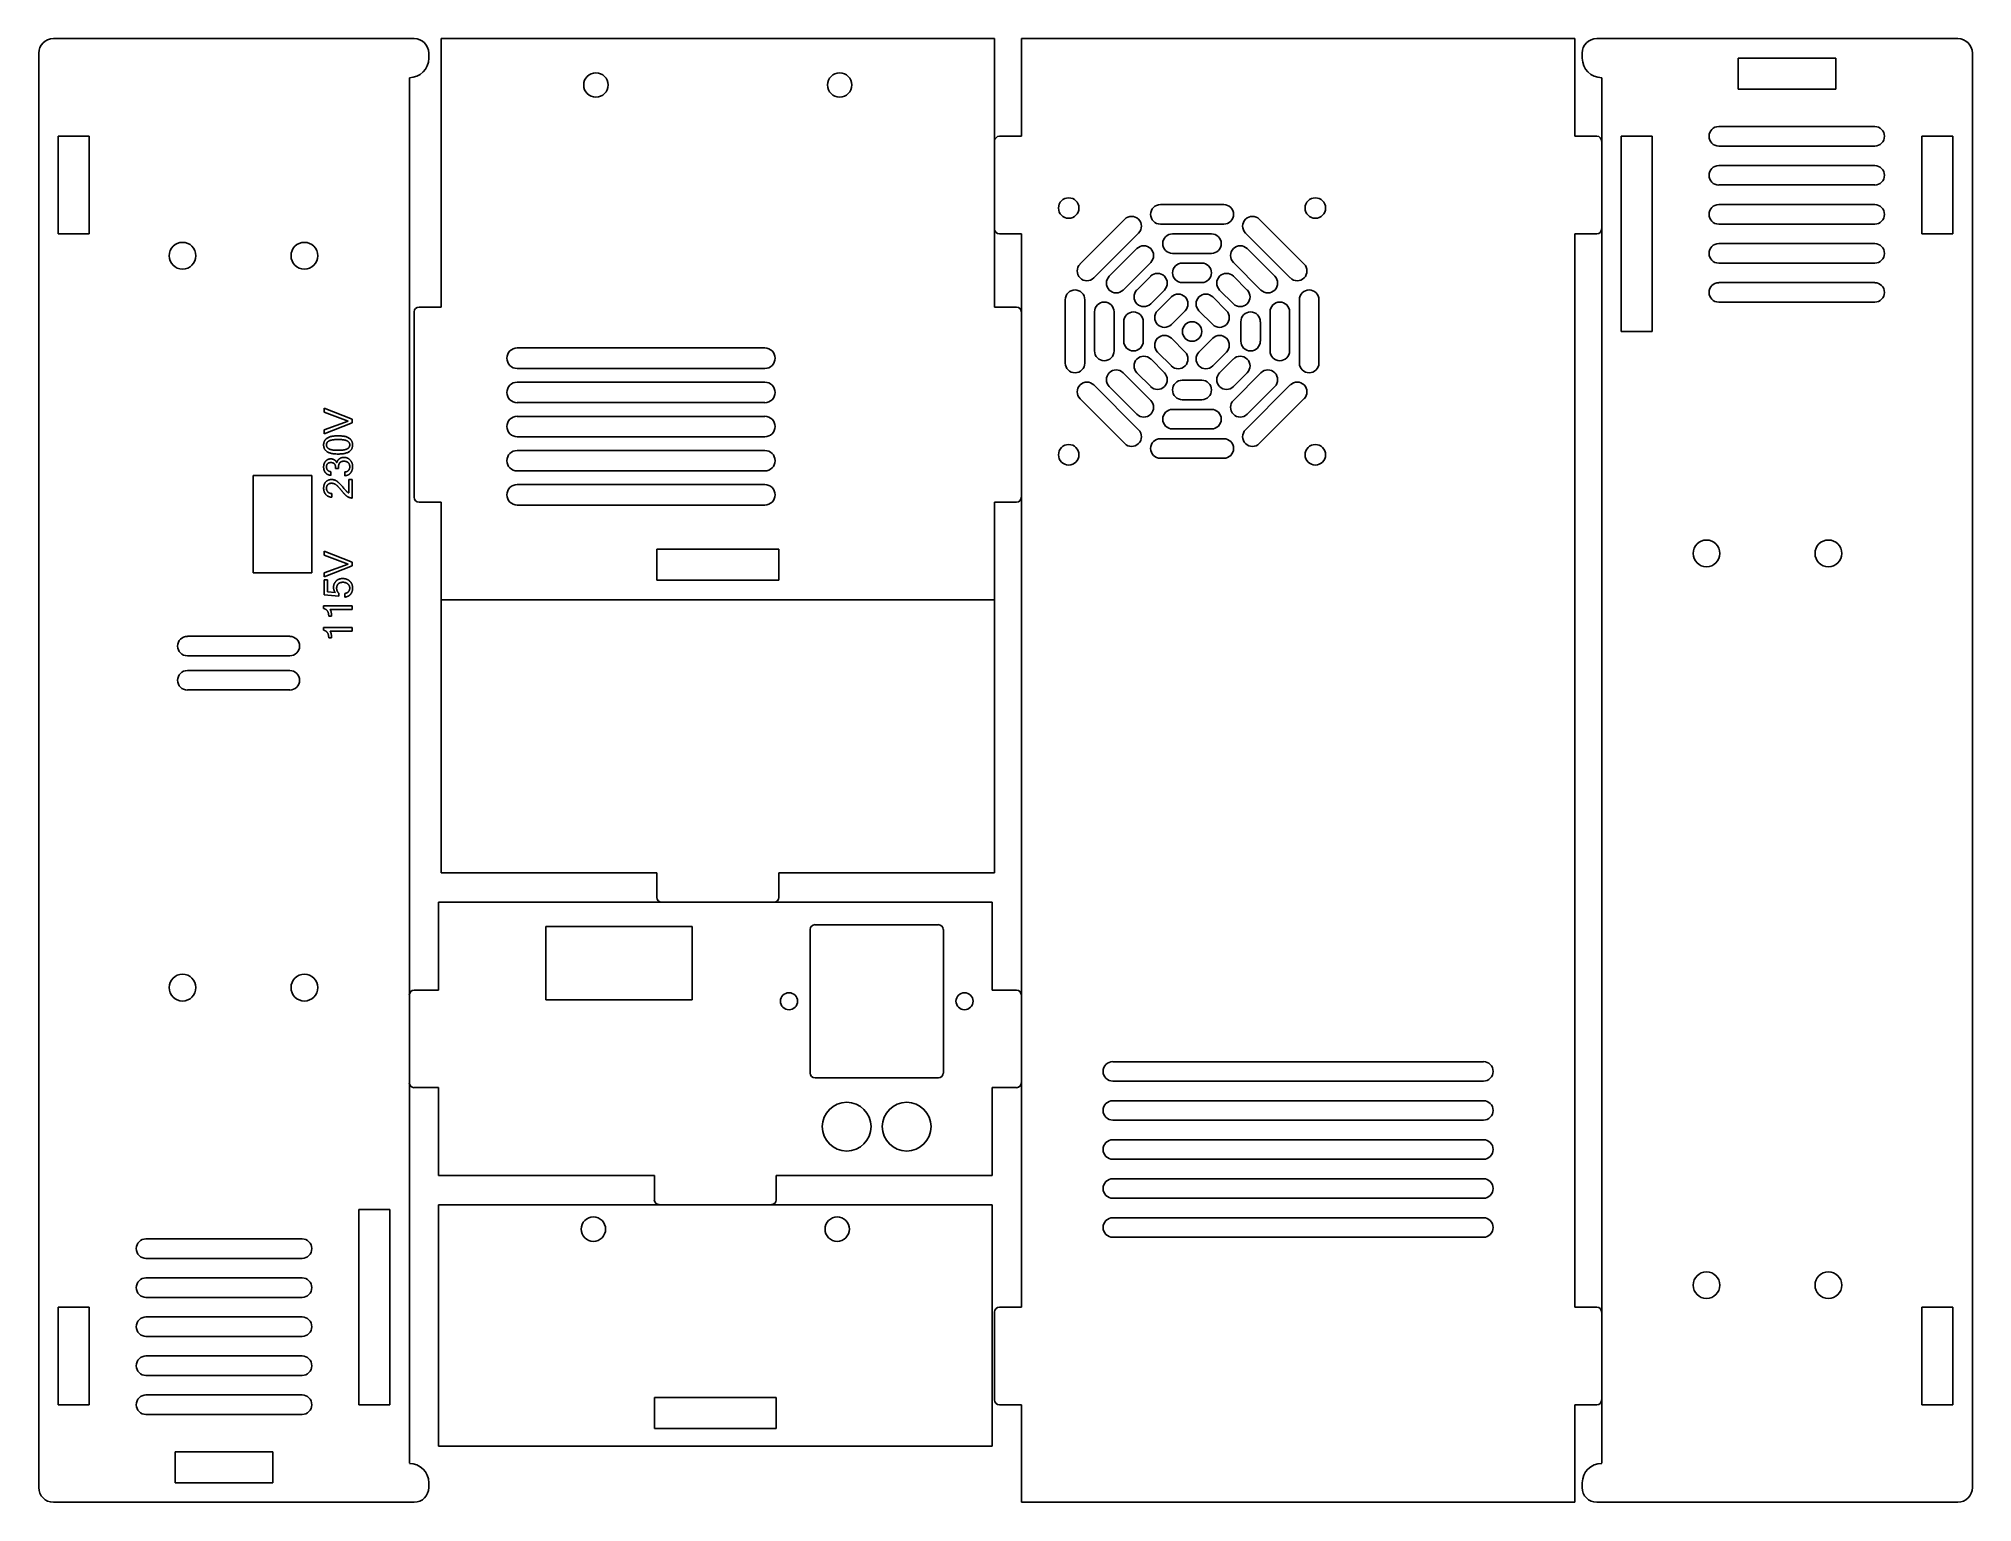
# Model space of a CAD drawing. Extents: x 0.8 to 16.4, y 0.7 to 12.5.
import ezdxf

# ---------------------------------------------------------------- set-up
doc = ezdxf.new("R2010")
doc.units = 0
doc.header["$MEASUREMENT"] = 0
doc.layers.add('VISIBLE', color=7, linetype='CONTINUOUS')

msp = doc.modelspace()

# ---------------------------------------------------------------- linework, layer by layer
at = {"layer": 'VISIBLE'}
for p, q in [((0.875, 12.514), (3.788, 12.514)), ((4.005, 12.514), (8.473, 12.514)), ((4.005, 10.348), (4.005, 12.514)), ((8.473, 12.514), (8.473, 10.348)), ((8.69, 12.514), (13.158, 12.514)), ((8.69, 11.726), (8.69, 12.514)), ((13.158, 12.514), (13.158, 11.726)), ((13.335, 12.514), (16.249, 12.514)), ((0.757, 0.821), (0.757, 12.396)), ((3.906, 12.396), (3.906, 12.356)), ((13.217, 12.356), (13.217, 12.396)), ((14.477, 12.356), (14.477, 12.106)), ((15.264, 12.356), (14.477, 12.356)), ((15.264, 12.106), (15.264, 12.356)), ((16.367, 12.396), (16.367, 0.821)), ((3.749, 12.199), (3.749, 1.018)), ((13.375, 1.018), (13.375, 12.199)), ((14.477, 12.106), (15.264, 12.106)), ((0.914, 11.726), (0.914, 10.939)), ((1.164, 11.726), (0.914, 11.726)), ((1.164, 10.939), (1.164, 11.726)), ((8.513, 11.726), (8.69, 11.726)), ((13.158, 11.726), (13.335, 11.726)), ((13.782, 11.726), (13.532, 11.726)), ((13.532, 11.726), (13.532, 10.151)), ((13.782, 10.151), (13.782, 11.726)), ((15.579, 11.805), (14.32, 11.805)), ((16.209, 11.726), (15.959, 11.726)), ((15.959, 11.726), (15.959, 10.939)), ((16.209, 10.939), (16.209, 11.726)), ((8.473, 10.978), (8.473, 11.687)), ((13.375, 11.687), (13.375, 10.978)), ((14.32, 11.647), (15.579, 11.647)), ((15.579, 11.49), (14.32, 11.49)), ((14.32, 11.333), (15.579, 11.333)), ((10.324, 11.175), (9.812, 11.175)), ((15.579, 11.175), (14.32, 11.175)), ((0.914, 10.939), (1.164, 10.939)), ((8.69, 10.939), (8.513, 10.939)), ((8.69, 2.277), (8.69, 10.939)), ((9.525, 11.056), (9.163, 10.694)), ((9.274, 10.583), (9.636, 10.945)), ((9.812, 11.018), (10.324, 11.018)), ((10.225, 10.939), (9.91, 10.939)), ((10.499, 10.945), (10.861, 10.583)), ((10.972, 10.694), (10.61, 11.056)), ((13.158, 10.939), (13.158, 2.277)), ((13.335, 10.939), (13.158, 10.939)), ((14.32, 11.018), (15.579, 11.018)), ((15.959, 10.939), (16.209, 10.939)), ((9.622, 10.82), (9.399, 10.597)), ((9.91, 10.781), (10.225, 10.781)), ((10.736, 10.597), (10.513, 10.82)), ((15.579, 10.86), (14.32, 10.86)), ((9.511, 10.485), (9.734, 10.708)), ((10.146, 10.703), (9.989, 10.703)), ((10.402, 10.708), (10.624, 10.485)), ((14.32, 10.703), (15.579, 10.703)), ((9.734, 10.597), (9.622, 10.485)), ((9.734, 10.374), (9.845, 10.485)), ((9.989, 10.545), (10.146, 10.545)), ((10.29, 10.485), (10.402, 10.374)), ((10.513, 10.485), (10.402, 10.597)), ((15.579, 10.545), (14.32, 10.545)), ((3.788, 8.813), (3.788, 10.309)), ((3.827, 10.348), (4.005, 10.348)), ((8.473, 10.348), (8.65, 10.348)), ((8.69, 10.309), (8.69, 8.813)), ((9.044, 10.407), (9.044, 9.896)), ((9.201, 9.896), (9.201, 10.407)), ((9.28, 10.309), (9.28, 9.994)), ((9.438, 9.994), (9.438, 10.309)), ((9.901, 10.43), (9.789, 10.318)), ((9.901, 10.207), (10.012, 10.318)), ((10.123, 10.318), (10.235, 10.207)), ((10.346, 10.318), (10.235, 10.43)), ((10.698, 10.309), (10.698, 9.994)), ((10.855, 9.994), (10.855, 10.309)), ((10.934, 10.407), (10.934, 9.896)), ((11.091, 9.896), (11.091, 10.407)), ((14.32, 10.388), (15.579, 10.388)), ((9.516, 10.23), (9.516, 10.073)), ((9.674, 10.073), (9.674, 10.23)), ((10.461, 10.23), (10.461, 10.073)), ((10.619, 10.073), (10.619, 10.23)), ((13.532, 10.151), (13.782, 10.151)), ((6.619, 10.018), (4.619, 10.018)), ((10.012, 9.984), (9.901, 10.096)), ((10.235, 10.096), (10.123, 9.984)), ((4.619, 9.852), (6.619, 9.852)), ((9.845, 9.817), (9.734, 9.929)), ((9.789, 9.984), (9.901, 9.873)), ((10.235, 9.873), (10.346, 9.984)), ((10.402, 9.929), (10.29, 9.817)), ((6.619, 9.742), (4.619, 9.742)), ((9.636, 9.358), (9.274, 9.72)), ((9.399, 9.706), (9.622, 9.483)), ((9.734, 9.595), (9.511, 9.817)), ((9.622, 9.817), (9.734, 9.706)), ((10.146, 9.758), (9.989, 9.758)), ((10.402, 9.706), (10.513, 9.817)), ((10.624, 9.817), (10.402, 9.595)), ((10.861, 9.72), (10.499, 9.358)), ((10.513, 9.483), (10.736, 9.706)), ((3.061, 9.499), (3.061, 9.531)), ((3.061, 9.531), (3.287, 9.444)), ((4.619, 9.577), (6.619, 9.577)), ((9.163, 9.609), (9.525, 9.247)), ((9.989, 9.6), (10.146, 9.6)), ((10.61, 9.247), (10.972, 9.609)), ((3.255, 9.428), (3.061, 9.499)), ((3.061, 9.357), (3.255, 9.428)), ((3.287, 9.413), (3.061, 9.325)), ((3.287, 9.444), (3.287, 9.413)), ((6.619, 9.466), (4.619, 9.466)), ((10.225, 9.521), (9.91, 9.521)), ((3.061, 9.325), (3.061, 9.357)), ((4.619, 9.301), (6.619, 9.301)), ((10.324, 9.285), (9.812, 9.285)), ((9.91, 9.364), (10.225, 9.364)), ((3.177, 9.055), (3.177, 9.044)), ((6.619, 9.191), (4.619, 9.191)), ((9.812, 9.128), (10.324, 9.128)), ((2.489, 8.99), (2.489, 8.203)), ((2.961, 8.99), (2.489, 8.99)), ((2.961, 8.203), (2.961, 8.99)), ((3.116, 9.019), (3.116, 8.99)), ((3.154, 9.044), (3.154, 9.051)), ((3.177, 9.044), (3.154, 9.044)), ((3.227, 8.987), (3.227, 9.017)), ((3.26, 8.848), (3.26, 8.957)), ((3.26, 8.957), (3.287, 8.957)), ((3.287, 8.957), (3.287, 8.807)), ((4.619, 9.025), (6.619, 9.025)), ((6.619, 8.915), (4.619, 8.915)), ((3.123, 8.843), (3.123, 8.813)), ((4.005, 8.773), (3.827, 8.773)), ((4.005, 7.986), (4.005, 8.773)), ((4.619, 8.75), (6.619, 8.75)), ((8.473, 8.773), (8.473, 7.986)), ((8.65, 8.773), (8.473, 8.773)), ((3.061, 8.346), (3.061, 8.377)), ((3.061, 8.377), (3.287, 8.29)), ((3.255, 8.274), (3.061, 8.346)), ((3.061, 8.203), (3.255, 8.274)), ((3.287, 8.29), (3.287, 8.259)), ((6.731, 8.394), (5.747, 8.394)), ((5.747, 8.394), (5.747, 8.144)), ((6.731, 8.144), (6.731, 8.394)), ((2.489, 8.203), (2.961, 8.203)), ((3.287, 8.259), (3.061, 8.171)), ((3.061, 8.171), (3.061, 8.203)), ((3.061, 8.025), (3.061, 8.146)), ((3.061, 8.146), (3.088, 8.146)), ((3.088, 8.146), (3.088, 8.05)), ((5.747, 8.144), (6.731, 8.144)), ((3.18, 8.016), (3.061, 8.025)), ((3.088, 8.05), (3.151, 8.045)), ((3.18, 8.038), (3.18, 8.016)), ((3.228, 8.007), (3.228, 8.037)), ((8.473, 7.986), (4.005, 7.986)), ((4.005, 5.781), (4.005, 7.986)), ((4.005, 7.986), (8.473, 7.986)), ((8.473, 7.986), (8.473, 5.781)), ((3.057, 7.915), (3.057, 7.937)), ((3.057, 7.937), (3.287, 7.937)), ((3.121, 7.854), (3.098, 7.854)), ((3.287, 7.908), (3.109, 7.908)), ((3.287, 7.937), (3.287, 7.908)), ((2.784, 7.691), (1.957, 7.691)), ((3.057, 7.762), (3.287, 7.762)), ((3.057, 7.74), (3.057, 7.762)), ((3.121, 7.679), (3.098, 7.679)), ((3.287, 7.733), (3.109, 7.733)), ((3.287, 7.762), (3.287, 7.733)), ((1.957, 7.533), (2.784, 7.533)), ((2.784, 7.415), (1.957, 7.415)), ((1.957, 7.258), (2.784, 7.258)), ((5.747, 5.781), (4.005, 5.781)), ((5.747, 5.584), (5.747, 5.781)), ((8.473, 5.781), (6.731, 5.781)), ((6.731, 5.781), (6.731, 5.584)), ((3.985, 5.545), (8.453, 5.545)), ((3.985, 4.836), (3.985, 5.545)), ((6.692, 5.545), (5.786, 5.545)), ((8.453, 5.545), (8.453, 4.836)), ((4.851, 5.348), (4.851, 4.758)), ((6.032, 5.348), (4.851, 5.348)), ((6.032, 4.758), (6.032, 5.348)), ((6.985, 5.325), (6.985, 4.167)), ((8.02, 5.364), (7.024, 5.364)), ((8.06, 4.167), (8.06, 5.325)), ((3.749, 4.088), (3.749, 4.797)), ((3.788, 4.836), (3.985, 4.836)), ((4.851, 4.758), (6.032, 4.758)), ((8.453, 4.836), (8.65, 4.836)), ((8.69, 4.797), (8.69, 4.088)), ((9.428, 4.258), (12.42, 4.258)), ((7.024, 4.128), (8.02, 4.128)), ((12.42, 4.101), (9.428, 4.101)), ((3.985, 4.049), (3.788, 4.049)), ((3.985, 3.34), (3.985, 4.049)), ((8.453, 4.049), (8.453, 3.34)), ((8.65, 4.049), (8.453, 4.049)), ((9.428, 3.943), (12.42, 3.943)), ((12.42, 3.786), (9.428, 3.786)), ((9.428, 3.628), (12.42, 3.628)), ((12.42, 3.471), (9.428, 3.471)), ((5.727, 3.34), (3.985, 3.34)), ((5.727, 3.144), (5.727, 3.34)), ((6.711, 3.34), (6.711, 3.144)), ((8.453, 3.34), (6.711, 3.34)), ((9.428, 3.313), (12.42, 3.313)), ((12.42, 3.156), (9.428, 3.156)), ((3.341, 3.065), (3.341, 1.49)), ((3.591, 3.065), (3.341, 3.065)), ((3.591, 1.49), (3.591, 3.065)), ((3.985, 3.104), (8.453, 3.104)), ((3.985, 1.155), (3.985, 3.104)), ((6.672, 3.104), (5.766, 3.104)), ((8.453, 3.104), (8.453, 1.155)), ((9.428, 2.998), (12.42, 2.998)), ((2.883, 2.829), (1.623, 2.829)), ((12.42, 2.841), (9.428, 2.841)), ((1.623, 2.671), (2.883, 2.671)), ((2.883, 2.514), (1.623, 2.514)), ((1.623, 2.356), (2.883, 2.356)), ((0.914, 2.277), (0.914, 1.49)), ((1.164, 2.277), (0.914, 2.277)), ((1.164, 1.49), (1.164, 2.277)), ((2.883, 2.199), (1.623, 2.199)), ((8.473, 1.529), (8.473, 2.238)), ((8.513, 2.277), (8.69, 2.277)), ((13.158, 2.277), (13.335, 2.277)), ((13.375, 2.238), (13.375, 1.529)), ((16.209, 2.277), (15.959, 2.277)), ((15.959, 2.277), (15.959, 1.49)), ((16.209, 1.49), (16.209, 2.277)), ((1.623, 2.041), (2.883, 2.041)), ((2.883, 1.884), (1.623, 1.884)), ((1.623, 1.726), (2.883, 1.726)), ((2.883, 1.569), (1.623, 1.569)), ((0.914, 1.49), (1.164, 1.49)), ((1.623, 1.411), (2.883, 1.411)), ((3.341, 1.49), (3.591, 1.49)), ((6.711, 1.549), (5.727, 1.549)), ((5.727, 1.549), (5.727, 1.299)), ((6.711, 1.299), (6.711, 1.549)), ((8.69, 1.49), (8.513, 1.49)), ((8.69, 0.703), (8.69, 1.49)), ((13.335, 1.49), (13.158, 1.49)), ((13.158, 1.49), (13.158, 0.703)), ((15.959, 1.49), (16.209, 1.49)), ((5.727, 1.299), (6.711, 1.299)), ((1.859, 1.11), (1.859, 0.86)), ((2.646, 1.11), (1.859, 1.11)), ((2.646, 0.86), (2.646, 1.11)), ((8.453, 1.155), (3.985, 1.155)), ((1.859, 0.86), (2.646, 0.86)), ((3.906, 0.86), (3.906, 0.821)), ((13.217, 0.821), (13.217, 0.86)), ((3.788, 0.703), (0.875, 0.703)), ((13.158, 0.703), (8.69, 0.703)), ((16.249, 0.703), (13.335, 0.703))]:
    msp.add_line(p, q, dxfattribs=at)
for centre, radius in [((5.255, 12.14), 0.0984), ((7.223, 12.14), 0.0984), ((9.072, 11.147), 0.0827), ((11.063, 11.147), 0.0827), ((1.918, 10.762), 0.108), ((2.902, 10.762), 0.108), ((10.068, 10.151), 0.0787), ((9.072, 9.156), 0.0827), ((11.063, 9.156), 0.0827), ((14.221, 8.36), 0.108), ((15.205, 8.36), 0.108), ((1.918, 4.856), 0.108), ((2.902, 4.856), 0.108), ((6.814, 4.746), 0.0689), ((8.231, 4.746), 0.0689), ((7.28, 3.734), 0.197), ((7.764, 3.734), 0.197), ((5.235, 2.907), 0.0984), ((7.203, 2.907), 0.0984), ((14.221, 2.455), 0.108), ((15.205, 2.455), 0.108)]:
    msp.add_circle(centre, radius, dxfattribs=at)
for centre, radius, start, end in [((0.875, 12.396), 0.118, 90, 180), ((3.788, 12.396), 0.118, 0, 90), ((13.335, 12.396), 0.118, 90, 180), ((16.249, 12.396), 0.118, 0, 90), ((3.749, 12.356), 0.157, 270, 0), ((13.375, 12.356), 0.157, 180, 270), ((8.513, 11.687), 0.0394, 90, 180), ((13.335, 11.687), 0.0394, 0, 90), ((14.32, 11.726), 0.0787, 90, 270), ((15.579, 11.726), 0.0787, 270, 90), ((14.32, 11.411), 0.0787, 90, 270), ((15.579, 11.411), 0.0787, 270, 90), ((9.812, 11.096), 0.0787, 90, 270), ((10.324, 11.096), 0.0787, 270, 90), ((14.32, 11.096), 0.0787, 90, 270), ((15.579, 11.096), 0.0787, 270, 90), ((8.513, 10.978), 0.0394, 180, 270), ((9.58, 11.001), 0.0787, 315, 135), ((9.91, 10.86), 0.0787, 90, 270), ((10.225, 10.86), 0.0787, 270, 90), ((10.555, 11.001), 0.0787, 45, 225), ((13.335, 10.978), 0.0394, 270, 0), ((9.678, 10.764), 0.0787, 315, 135), ((10.457, 10.764), 0.0787, 45, 225), ((14.32, 10.781), 0.0787, 90, 270), ((15.579, 10.781), 0.0787, 270, 90), ((9.219, 10.639), 0.0787, 135, 315), ((9.789, 10.541), 0.0787, 315, 135), ((9.989, 10.624), 0.0787, 90, 270), ((10.146, 10.624), 0.0787, 270, 90), ((10.346, 10.541), 0.0787, 45, 225), ((10.917, 10.639), 0.0787, 225, 45), ((9.123, 10.407), 0.0787, 0, 180), ((9.455, 10.541), 0.0787, 135, 315), ((9.678, 10.43), 0.0787, 135, 315), ((10.457, 10.43), 0.0787, 225, 45), ((10.68, 10.541), 0.0787, 225, 45), ((11.013, 10.407), 0.0787, 0, 180), ((14.32, 10.466), 0.0787, 90, 270), ((15.579, 10.466), 0.0787, 270, 90), ((3.827, 10.309), 0.0394, 90, 180), ((8.65, 10.309), 0.0394, 0, 90), ((9.359, 10.309), 0.0787, 0, 180), ((9.595, 10.23), 0.0787, 0, 180), ((9.845, 10.263), 0.0787, 135, 315), ((9.956, 10.374), 0.0787, 315, 135), ((10.179, 10.374), 0.0787, 45, 225), ((10.29, 10.263), 0.0787, 225, 45), ((10.54, 10.23), 0.0787, 0, 180), ((10.776, 10.309), 0.0787, 0, 180), ((4.619, 9.935), 0.0827, 90, 270), ((6.619, 9.935), 0.0827, 270, 90), ((9.359, 9.994), 0.0787, 180, 0), ((9.595, 10.073), 0.0787, 180, 0), ((9.845, 10.04), 0.0787, 45, 225), ((10.29, 10.04), 0.0787, 315, 135), ((10.54, 10.073), 0.0787, 180, 0), ((10.776, 9.994), 0.0787, 180, 0), ((9.123, 9.896), 0.0787, 180, 0), ((9.455, 9.762), 0.0787, 45, 225), ((9.678, 9.873), 0.0787, 45, 225), ((9.956, 9.929), 0.0787, 225, 45), ((10.179, 9.929), 0.0787, 135, 315), ((10.457, 9.873), 0.0787, 315, 135), ((10.68, 9.762), 0.0787, 315, 135), ((11.013, 9.896), 0.0787, 180, 0), ((4.619, 9.659), 0.0827, 90, 270), ((6.619, 9.659), 0.0827, 270, 90), ((9.219, 9.664), 0.0787, 45, 225), ((9.789, 9.762), 0.0787, 225, 45), ((9.989, 9.679), 0.0787, 90, 270), ((10.146, 9.679), 0.0787, 270, 90), ((10.346, 9.762), 0.0787, 135, 315), ((10.917, 9.664), 0.0787, 315, 135), ((9.678, 9.539), 0.0787, 225, 45), ((10.457, 9.539), 0.0787, 135, 315), ((4.619, 9.384), 0.0827, 90, 270), ((6.619, 9.384), 0.0827, 270, 90), ((9.91, 9.443), 0.0787, 90, 270), ((10.225, 9.443), 0.0787, 270, 90), ((9.58, 9.302), 0.0787, 225, 45), ((9.812, 9.207), 0.0787, 90, 270), ((10.324, 9.207), 0.0787, 270, 90), ((10.555, 9.302), 0.0787, 135, 315), ((4.619, 9.108), 0.0827, 90, 270), ((6.619, 9.108), 0.0827, 270, 90), ((4.619, 8.833), 0.0827, 90, 270), ((6.619, 8.833), 0.0827, 270, 90), ((3.827, 8.813), 0.0394, 180, 270), ((8.65, 8.813), 0.0394, 270, 0), ((1.957, 7.612), 0.0787, 90, 270), ((2.784, 7.612), 0.0787, 270, 90), ((1.957, 7.336), 0.0787, 90, 270), ((2.784, 7.336), 0.0787, 270, 90), ((5.786, 5.584), 0.0394, 180, 270), ((6.692, 5.584), 0.0394, 270, 0), ((7.024, 5.325), 0.0394, 90, 180), ((8.02, 5.325), 0.0394, 0, 90), ((3.788, 4.797), 0.0394, 90, 180), ((8.65, 4.797), 0.0394, 0, 90), ((9.428, 4.18), 0.0787, 90, 270), ((12.42, 4.18), 0.0787, 270, 90), ((3.788, 4.088), 0.0394, 180, 270), ((7.024, 4.167), 0.0394, 180, 270), ((8.02, 4.167), 0.0394, 270, 0), ((8.65, 4.088), 0.0394, 270, 0), ((9.428, 3.865), 0.0787, 90, 270), ((12.42, 3.865), 0.0787, 270, 90), ((9.428, 3.55), 0.0787, 90, 270), ((12.42, 3.55), 0.0787, 270, 90), ((9.428, 3.235), 0.0787, 90, 270), ((12.42, 3.235), 0.0787, 270, 90), ((5.766, 3.144), 0.0394, 180, 270), ((6.672, 3.144), 0.0394, 270, 0), ((9.428, 2.92), 0.0787, 90, 270), ((12.42, 2.92), 0.0787, 270, 90), ((1.623, 2.75), 0.0787, 90, 270), ((2.883, 2.75), 0.0787, 270, 90), ((1.623, 2.435), 0.0787, 90, 270), ((2.883, 2.435), 0.0787, 270, 90), ((1.623, 2.12), 0.0787, 90, 270), ((2.883, 2.12), 0.0787, 270, 90), ((8.513, 2.238), 0.0394, 90, 180), ((13.335, 2.238), 0.0394, 0, 90), ((1.623, 1.805), 0.0787, 90, 270), ((2.883, 1.805), 0.0787, 270, 90), ((1.623, 1.49), 0.0787, 90, 270), ((2.883, 1.49), 0.0787, 270, 90), ((8.513, 1.529), 0.0394, 180, 270), ((13.335, 1.529), 0.0394, 270, 0), ((3.749, 0.86), 0.157, 0, 90), ((13.375, 0.86), 0.157, 90, 180), ((0.875, 0.821), 0.118, 180, 270), ((3.788, 0.821), 0.118, 270, 0), ((13.335, 0.821), 0.118, 180, 270), ((16.249, 0.821), 0.118, 270, 0)]:
    msp.add_arc(centre, radius, start, end, dxfattribs=at)
for points in [[(3.057, 9.236), (3.057, 9.309), (3.174, 9.309)], [(3.174, 9.162), (3.057, 9.162), (3.057, 9.236)], [(3.101, 9.268), (3.08, 9.257), (3.08, 9.236)], [(3.08, 9.236), (3.08, 9.214), (3.101, 9.203)], [(3.174, 9.279), (3.122, 9.279), (3.101, 9.268)], [(3.174, 9.309), (3.291, 9.309), (3.291, 9.236)], [(3.247, 9.268), (3.227, 9.279), (3.174, 9.279)], [(3.291, 9.236), (3.291, 9.162), (3.174, 9.162)], [(3.268, 9.236), (3.268, 9.257), (3.247, 9.268)], [(3.247, 9.203), (3.268, 9.214), (3.268, 9.236)], [(3.057, 9.057), (3.057, 9.087), (3.074, 9.105)], [(3.072, 9.011), (3.057, 9.03), (3.057, 9.057)], [(3.074, 9.105), (3.09, 9.123), (3.116, 9.123)], [(3.089, 9.084), (3.08, 9.075), (3.08, 9.058)], [(3.08, 9.058), (3.08, 9.024), (3.116, 9.019)], [(3.115, 9.093), (3.098, 9.093), (3.089, 9.084)], [(3.101, 9.203), (3.122, 9.192), (3.174, 9.192)], [(3.154, 9.051), (3.154, 9.093), (3.115, 9.093)], [(3.116, 9.123), (3.13, 9.123), (3.143, 9.115)], [(3.143, 9.115), (3.156, 9.108), (3.163, 9.092)], [(3.163, 9.092), (3.168, 9.112), (3.184, 9.123)], [(3.174, 9.192), (3.227, 9.192), (3.247, 9.203)], [(3.188, 9.092), (3.177, 9.079), (3.177, 9.055)], [(3.184, 9.123), (3.199, 9.135), (3.22, 9.135)], [(3.221, 9.104), (3.2, 9.104), (3.188, 9.092)], [(3.22, 9.135), (3.252, 9.135), (3.271, 9.113)], [(3.255, 9.092), (3.242, 9.104), (3.221, 9.104)], [(3.268, 9.06), (3.268, 9.08), (3.255, 9.092)], [(3.256, 9.028), (3.268, 9.039), (3.268, 9.06)], [(3.271, 9.113), (3.291, 9.092), (3.291, 9.06)], [(3.291, 9.06), (3.291, 9.028), (3.273, 9.008)], [(3.057, 8.886), (3.057, 8.919), (3.075, 8.938)], [(3.116, 8.99), (3.087, 8.993), (3.072, 9.011)], [(3.075, 8.938), (3.094, 8.956), (3.121, 8.956)], [(3.091, 8.915), (3.08, 8.905), (3.08, 8.885)], [(3.12, 8.926), (3.102, 8.926), (3.091, 8.915)], [(3.157, 8.914), (3.141, 8.926), (3.12, 8.926)], [(3.121, 8.956), (3.145, 8.956), (3.164, 8.943)], [(3.201, 8.867), (3.174, 8.901), (3.157, 8.914)], [(3.164, 8.943), (3.183, 8.929), (3.217, 8.889)], [(3.227, 9.017), (3.244, 9.017), (3.256, 9.028)], [(3.273, 9.008), (3.256, 8.988), (3.227, 8.987)], [(3.075, 8.835), (3.057, 8.854), (3.057, 8.886)], [(3.123, 8.813), (3.093, 8.815), (3.075, 8.835)], [(3.08, 8.885), (3.08, 8.868), (3.091, 8.856)], [(3.091, 8.856), (3.102, 8.844), (3.123, 8.843)], [(3.247, 8.82), (3.229, 8.833), (3.201, 8.867)], [(3.217, 8.889), (3.25, 8.849), (3.26, 8.848)], [(3.287, 8.807), (3.266, 8.807), (3.247, 8.82)], [(3.137, 8.087), (3.137, 8.115), (3.157, 8.136)], [(3.157, 8.136), (3.177, 8.157), (3.21, 8.157)], [(3.213, 8.127), (3.189, 8.127), (3.175, 8.114)], [(3.21, 8.157), (3.245, 8.157), (3.268, 8.136)], [(3.252, 8.114), (3.236, 8.127), (3.213, 8.127)], [(3.268, 8.136), (3.291, 8.115), (3.291, 8.08)], [(3.151, 8.045), (3.137, 8.062), (3.137, 8.087)], [(3.175, 8.114), (3.162, 8.1), (3.162, 8.079)], [(3.162, 8.079), (3.162, 8.055), (3.18, 8.038)], [(3.228, 8.037), (3.248, 8.04), (3.258, 8.052)], [(3.275, 8.031), (3.259, 8.011), (3.228, 8.007)], [(3.268, 8.08), (3.268, 8.101), (3.252, 8.114)], [(3.258, 8.052), (3.268, 8.063), (3.268, 8.08)], [(3.291, 8.08), (3.291, 8.051), (3.275, 8.031)], [(3.098, 7.854), (3.098, 7.907), (3.057, 7.915)], [(3.109, 7.908), (3.121, 7.891), (3.121, 7.854)], [(3.098, 7.679), (3.098, 7.732), (3.057, 7.74)], [(3.109, 7.733), (3.121, 7.715), (3.121, 7.679)]]:
    msp.add_open_spline(points, degree=2, dxfattribs=at)

doc.saveas('drawing.dxf')
